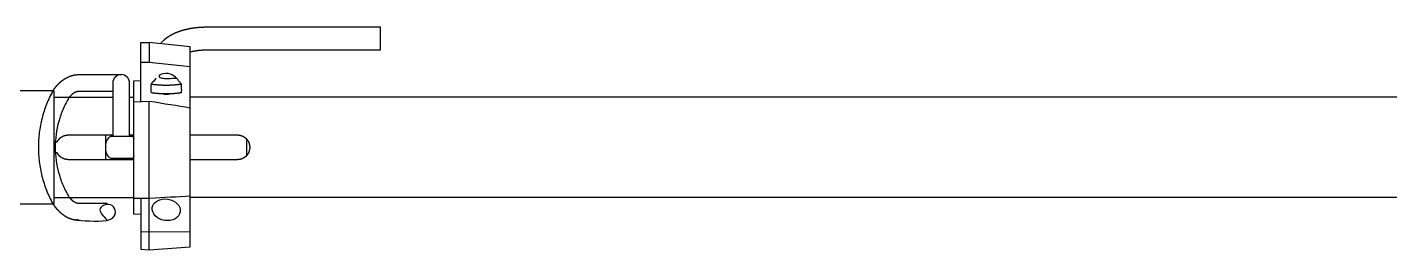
# Model space of a CAD drawing. Header units: millimetres. Extents: x 1924 to 471109, y -30014 to 109986.
# Drawn here: x 465719 to 466686, y 61835 to 61993 of the extents above; entities that cross this region are included whole.
import ezdxf

# ---------------------------------------------------------------- set-up
doc = ezdxf.new("R2010")
doc.units = ezdxf.units.MM
doc.header["$LTSCALE"] = 100
doc.linetypes.add('104', pattern=[4, 2, -2])
doc.layers.add('PERI_HIDDEN', color=30, linetype='104', plot=False)

msp = doc.modelspace()

# ---------------------------------------------------------------- linework, layer by layer
at = {"color": 0, "linetype": 'ByBlock'}
for p, q in [((465799.947, 61968.015), (465805.947, 61968.015)), ((465738.447, 61943.29), (465779.947, 61943.29)), ((465791.947, 61943.29), (465794.947, 61943.29)), ((465774.947, 61916.495), (465774.947, 61898.995)), ((465791.947, 61916.495), (465794.947, 61916.495)), ((465874.947, 61913.603), (465874.947, 61901.888)), ((465738.447, 61872.2), (465794.947, 61872.2))]:
    msp.add_line(p, q, dxfattribs=at)
for points in [[(465834.947, 61975.355), (465835.1, 61975.394), (465835.253, 61975.434), (465835.408, 61975.473), (465835.564, 61975.511), (465835.72, 61975.549), (465835.878, 61975.586), (465836.036, 61975.623), (465836.195, 61975.659), (465836.354, 61975.694), (465836.515, 61975.73), (465836.676, 61975.764), (465836.838, 61975.798), (465837.001, 61975.831), (465837.164, 61975.864), (465837.493, 61975.928), (465837.825, 61975.99), (465838.159, 61976.049), (465838.496, 61976.106), (465838.835, 61976.16), (465839.177, 61976.212), (465839.52, 61976.262), (465839.866, 61976.309), (465840.214, 61976.353), (465840.563, 61976.394), (465840.914, 61976.434), (465841.267, 61976.47), (465841.621, 61976.504), (465841.977, 61976.535), (465842.334, 61976.564), (465842.692, 61976.59), (465843.051, 61976.613), (465843.411, 61976.633), (465843.772, 61976.651), (465844.133, 61976.666), (465844.495, 61976.679), (465844.858, 61976.688), (465845.22, 61976.695), (465845.583, 61976.7), (465845.947, 61976.701), (465969.947, 61976.701), (465969.947, 61992.701), (465845.947, 61992.701), (465845.652, 61992.7), (465845.358, 61992.698), (465845.063, 61992.695), (465844.769, 61992.69), (465844.475, 61992.684), (465844.18, 61992.677), (465843.886, 61992.668), (465843.592, 61992.658), (465843.299, 61992.646), (465843.005, 61992.633), (465842.712, 61992.619), (465842.418, 61992.603), (465842.125, 61992.586), (465841.832, 61992.568), (465841.54, 61992.549), (465841.247, 61992.528), (465840.955, 61992.505), (465840.664, 61992.482), (465840.372, 61992.456), (465840.081, 61992.43), (465839.79, 61992.402), (465839.5, 61992.373), (465839.21, 61992.343), (465838.921, 61992.311), (465838.631, 61992.278), (465838.343, 61992.243), (465838.054, 61992.207), (465837.767, 61992.17), (465837.479, 61992.132), (465837.193, 61992.092), (465836.906, 61992.051), (465836.621, 61992.008), (465836.336, 61991.964), (465836.051, 61991.919), (465835.767, 61991.872), (465835.484, 61991.824), (465835.201, 61991.775), (465834.919, 61991.724), (465834.637, 61991.672), (465834.357, 61991.619), (465834.077, 61991.564), (465833.797, 61991.508), (465833.519, 61991.45), (465833.241, 61991.392), (465832.964, 61991.332), (465832.687, 61991.27), (465832.412, 61991.207), (465832.137, 61991.143), (465831.863, 61991.078), (465831.59, 61991.011), (465831.317, 61990.942), (465831.046, 61990.873), (465830.775, 61990.802), (465830.505, 61990.729), (465830.236, 61990.656), (465829.968, 61990.581), (465829.701, 61990.504), (465829.435, 61990.426), (465829.17, 61990.347), (465828.906, 61990.266), (465828.643, 61990.185), (465828.38, 61990.101), (465828.119, 61990.017), (465827.859, 61989.93), (465827.729, 61989.887), (465827.6, 61989.843), (465827.471, 61989.799), (465827.342, 61989.754), (465827.213, 61989.709), (465827.084, 61989.664), (465826.956, 61989.618), (465826.828, 61989.572), (465826.701, 61989.526), (465826.574, 61989.479), (465826.447, 61989.432), (465826.32, 61989.385), (465826.193, 61989.337), (465826.067, 61989.289), (465825.941, 61989.241), (465825.815, 61989.192), (465825.69, 61989.143), (465825.565, 61989.094), (465825.44, 61989.044), (465825.316, 61988.994), (465825.191, 61988.943), (465825.067, 61988.892), (465824.944, 61988.841), (465824.82, 61988.79), (465824.697, 61988.738), (465824.575, 61988.685), (465824.452, 61988.633), (465824.33, 61988.58), (465824.208, 61988.526), (465824.087, 61988.473), (465823.965, 61988.418), (465823.844, 61988.364), (465823.724, 61988.309), (465823.603, 61988.254), (465823.483, 61988.198), (465823.364, 61988.142), (465823.244, 61988.086), (465823.125, 61988.029), (465823.006, 61987.972), (465822.888, 61987.915), (465822.77, 61987.857), (465822.652, 61987.798), (465822.534, 61987.74), (465822.417, 61987.681), (465822.3, 61987.621), (465822.184, 61987.562), (465822.068, 61987.501), (465821.952, 61987.441), (465821.836, 61987.38), (465821.721, 61987.318), (465821.606, 61987.257), (465821.491, 61987.195), (465821.377, 61987.132), (465821.263, 61987.069), (465821.15, 61987.006), (465821.037, 61986.942), (465820.924, 61986.878), (465820.811, 61986.813), (465820.699, 61986.748), (465820.587, 61986.683), (465820.476, 61986.617), (465820.365, 61986.551), (465820.254, 61986.484), (465820.144, 61986.417), (465820.034, 61986.35), (465819.924, 61986.282), (465819.815, 61986.214), (465819.706, 61986.145), (465819.597, 61986.076), (465819.489, 61986.007), (465819.381, 61985.937), (465819.274, 61985.867), (465819.167, 61985.796), (465819.06, 61985.725), (465818.953, 61985.653), (465818.847, 61985.581), (465818.742, 61985.509), (465818.637, 61985.436), (465818.532, 61985.362), (465818.427, 61985.288), (465818.323, 61985.214), (465818.219, 61985.14), (465818.116, 61985.064), (465818.013, 61984.989), (465817.91, 61984.913), (465817.808, 61984.836), (465817.706, 61984.759), (465817.605, 61984.682), (465817.504, 61984.604), (465817.403, 61984.526), (465817.303, 61984.447), (465817.203, 61984.367), (465817.104, 61984.288), (465817.005, 61984.207), (465816.907, 61984.127), (465816.808, 61984.045), (465816.711, 61983.963), (465816.614, 61983.881), (465816.517, 61983.798), (465816.421, 61983.715), (465816.325, 61983.631), (465816.229, 61983.547), (465816.134, 61983.462), (465816.04, 61983.377), (465815.946, 61983.291), (465815.852, 61983.205), (465815.759, 61983.118), (465815.667, 61983.03), (465815.575, 61982.943), (465815.483, 61982.854), (465815.392, 61982.765), (465815.301, 61982.676), (465815.211, 61982.585), (465815.122, 61982.495), (465815.032, 61982.404), (465814.944, 61982.312), (465814.856, 61982.22), (465814.768, 61982.127), (465814.681, 61982.033), (465814.595, 61981.939), (465814.509, 61981.845), (465814.423, 61981.75), (465814.338, 61981.654), (465814.254, 61981.558), (465814.17, 61981.461), (465814.086, 61981.364), (465814.004, 61981.266), (465813.921, 61981.167)], [(465799.947, 61939.929), (465799.947, 61982.015), (465805.947, 61982.015)], [(465805.947, 61835.276), (465834.947, 61837.362), (465834.947, 61978.931), (465805.947, 61982.015), (465805.947, 61968.015), (465834.947, 61964.931)], [(465737.541, 61947.824), (465737.541, 61947.824), (465737.594, 61947.903), (465737.648, 61947.981), (465737.702, 61948.059), (465737.757, 61948.137), (465737.811, 61948.215), (465737.865, 61948.293), (465737.92, 61948.37), (465737.975, 61948.447), (465738.03, 61948.524), (465738.085, 61948.601), (465738.14, 61948.678), (465738.195, 61948.754), (465738.251, 61948.83), (465738.306, 61948.906), (465738.362, 61948.982), (465738.418, 61949.057), (465738.474, 61949.133), (465738.53, 61949.208), (465738.586, 61949.282), (465738.643, 61949.357), (465738.7, 61949.432), (465738.756, 61949.506), (465738.813, 61949.58), (465738.87, 61949.654), (465738.927, 61949.727), (465738.985, 61949.801), (465739.042, 61949.874), (465739.1, 61949.947), (465739.158, 61950.019), (465739.215, 61950.092), (465739.274, 61950.164), (465739.332, 61950.236), (465739.39, 61950.308), (465739.449, 61950.38), (465739.507, 61950.451), (465739.566, 61950.522), (465739.625, 61950.593), (465739.684, 61950.664), (465739.743, 61950.734), (465739.802, 61950.805), (465739.862, 61950.875), (465739.922, 61950.945), (465739.981, 61951.014), (465740.041, 61951.084), (465740.101, 61951.153), (465740.162, 61951.222), (465740.222, 61951.29), (465740.283, 61951.359), (465740.343, 61951.427), (465740.404, 61951.495), (465740.465, 61951.563), (465740.526, 61951.63), (465740.588, 61951.698), (465740.649, 61951.765), (465740.711, 61951.832), (465740.772, 61951.899), (465740.834, 61951.965), (465740.896, 61952.031), (465740.959, 61952.097), (465741.021, 61952.163), (465741.084, 61952.228), (465741.146, 61952.294), (465741.209, 61952.359), (465741.272, 61952.424), (465741.335, 61952.488), (465741.398, 61952.552), (465741.462, 61952.617), (465741.526, 61952.68), (465741.589, 61952.744), (465741.653, 61952.807), (465741.717, 61952.87), (465741.781, 61952.933), (465741.846, 61952.996), (465741.91, 61953.058), (465741.975, 61953.12), (465742.04, 61953.182), (465742.105, 61953.244), (465742.17, 61953.305), (465742.235, 61953.367), (465742.301, 61953.427), (465742.366, 61953.488), (465742.432, 61953.548), (465742.498, 61953.609), (465742.564, 61953.668), (465742.63, 61953.728), (465742.697, 61953.787), (465742.763, 61953.847), (465742.83, 61953.905), (465742.897, 61953.964), (465742.964, 61954.022), (465743.031, 61954.08), (465743.098, 61954.138), (465743.165, 61954.196), (465743.233, 61954.253), (465743.301, 61954.31), (465743.369, 61954.367), (465743.437, 61954.423), (465743.505, 61954.479), (465743.573, 61954.535), (465743.642, 61954.591), (465743.711, 61954.646), (465743.779, 61954.701), (465743.848, 61954.756), (465743.918, 61954.811), (465743.987, 61954.865), (465744.056, 61954.919), (465744.126, 61954.973), (465744.196, 61955.026), (465744.266, 61955.079), (465744.336, 61955.132), (465744.406, 61955.185), (465744.476, 61955.237), (465744.547, 61955.289), (465744.617, 61955.341), (465744.688, 61955.392), (465744.759, 61955.443), (465744.83, 61955.494), (465744.902, 61955.545), (465744.973, 61955.595), (465745.045, 61955.645), (465745.117, 61955.695), (465745.189, 61955.744), (465745.261, 61955.793), (465745.333, 61955.842), (465745.405, 61955.891), (465745.478, 61955.939), (465745.551, 61955.987), (465745.624, 61956.035), (465745.697, 61956.082), (465745.77, 61956.129), (465745.843, 61956.176), (465745.917, 61956.222), (465745.99, 61956.268), (465746.064, 61956.314), (465746.138, 61956.36), (465746.212, 61956.405), (465746.286, 61956.45), (465746.361, 61956.495), (465746.435, 61956.539), (465746.51, 61956.583), (465746.585, 61956.627), (465746.66, 61956.67), (465746.735, 61956.713), (465746.811, 61956.756), (465746.886, 61956.798), (465746.962, 61956.84), (465747.038, 61956.882), (465747.114, 61956.924), (465747.19, 61956.965), (465747.266, 61957.006), (465747.343, 61957.046), (465747.419, 61957.086), (465747.496, 61957.126), (465747.573, 61957.166), (465747.65, 61957.205), (465747.727, 61957.244), (465747.805, 61957.283), (465747.882, 61957.321), (465747.96, 61957.359), (465748.038, 61957.396), (465748.116, 61957.434), (465748.194, 61957.471), (465748.273, 61957.507), (465748.351, 61957.543), (465748.43, 61957.579), (465748.509, 61957.615), (465748.588, 61957.65), (465748.667, 61957.685), (465748.746, 61957.719), (465748.825, 61957.753), (465748.905, 61957.787), (465748.985, 61957.82), (465749.064, 61957.853), (465749.144, 61957.886), (465749.225, 61957.918), (465749.305, 61957.95), (465749.385, 61957.982), (465749.466, 61958.013), (465749.546, 61958.044), (465749.627, 61958.074), (465749.708, 61958.104), (465749.789, 61958.134), (465749.87, 61958.163), (465749.952, 61958.192), (465750.033, 61958.221), (465750.115, 61958.249), (465750.196, 61958.277), (465750.278, 61958.305), (465750.36, 61958.332), (465750.442, 61958.358), (465750.524, 61958.385), (465750.606, 61958.411), (465750.689, 61958.436), (465750.771, 61958.462), (465750.854, 61958.487), (465750.937, 61958.511), (465751.019, 61958.535), (465751.102, 61958.559), (465751.185, 61958.582), (465751.268, 61958.605), (465751.352, 61958.628), (465751.435, 61958.65), (465751.518, 61958.672), (465751.602, 61958.693), (465751.685, 61958.714), (465751.769, 61958.735), (465751.853, 61958.755), (465751.936, 61958.775), (465752.02, 61958.794), (465752.104, 61958.813), (465752.188, 61958.832), (465752.273, 61958.85), (465752.357, 61958.868), (465752.441, 61958.886), (465752.526, 61958.903), (465752.61, 61958.919), (465752.695, 61958.936), (465752.779, 61958.951), (465752.864, 61958.967), (465752.949, 61958.982), (465753.034, 61958.997), (465753.118, 61959.011), (465753.203, 61959.025), (465753.288, 61959.038), (465753.373, 61959.051), (465753.459, 61959.064), (465753.544, 61959.076), (465753.629, 61959.088), (465753.714, 61959.099), (465753.8, 61959.11), (465753.885, 61959.12), (465753.971, 61959.13), (465754.056, 61959.14), (465754.142, 61959.149), (465754.227, 61959.158), (465754.313, 61959.167), (465754.399, 61959.175), (465754.484, 61959.182), (465754.57, 61959.189), (465754.656, 61959.196), (465754.742, 61959.202), (465754.828, 61959.208), (465754.914, 61959.214), (465755, 61959.219), (465755.086, 61959.223), (465755.172, 61959.227), (465755.258, 61959.231), (465755.344, 61959.234), (465755.43, 61959.237), (465755.516, 61959.24), (465755.602, 61959.242), (465755.688, 61959.243), (465755.774, 61959.244), (465755.86, 61959.245), (465755.947, 61959.245), (465785.947, 61959.245)], [(465799.947, 61860.233), (465794.947, 61860.495), (465794.947, 61954.845), (465799.947, 61955.107)], [(465779.947, 61947.245), (465755.947, 61947.245), (465755.859, 61947.245), (465755.771, 61947.243), (465755.684, 61947.239), (465755.595, 61947.235), (465755.507, 61947.229), (465755.418, 61947.221), (465755.329, 61947.212), (465755.284, 61947.207), (465755.239, 61947.202), (465755.194, 61947.196), (465755.149, 61947.19), (465755.104, 61947.183), (465755.058, 61947.176), (465755.013, 61947.169), (465754.967, 61947.161), (465754.922, 61947.153), (465754.876, 61947.144), (465754.83, 61947.135), (465754.784, 61947.126), (465754.738, 61947.116), (465754.692, 61947.106), (465754.645, 61947.095), (465754.599, 61947.084), (465754.552, 61947.073), (465754.505, 61947.061), (465754.458, 61947.048), (465754.411, 61947.035), (465754.364, 61947.022), (465754.317, 61947.008), (465754.269, 61946.994), (465754.221, 61946.979), (465754.173, 61946.964), (465754.125, 61946.948), (465754.077, 61946.932), (465754.029, 61946.916), (465753.98, 61946.898), (465753.931, 61946.881), (465753.882, 61946.863), (465753.833, 61946.844), (465753.784, 61946.825), (465753.735, 61946.806), (465753.685, 61946.785), (465753.635, 61946.765), (465753.585, 61946.744), (465753.535, 61946.722), (465753.484, 61946.7), (465753.434, 61946.677), (465753.383, 61946.654), (465753.332, 61946.63), (465753.281, 61946.606), (465753.229, 61946.581), (465753.177, 61946.556), (465753.125, 61946.53), (465753.073, 61946.503), (465753.021, 61946.476), (465752.968, 61946.449), (465752.916, 61946.421), (465752.863, 61946.392), (465752.809, 61946.363), (465752.756, 61946.333), (465752.702, 61946.302), (465752.648, 61946.271), (465752.594, 61946.24), (465752.539, 61946.207), (465752.485, 61946.174), (465752.43, 61946.141), (465752.374, 61946.107), (465752.319, 61946.072), (465752.263, 61946.037), (465752.207, 61946.001), (465752.151, 61945.965), (465752.095, 61945.927), (465752.038, 61945.889), (465751.981, 61945.851), (465751.925, 61945.812), (465751.868, 61945.772), (465751.81, 61945.732), (465751.753, 61945.691), (465751.695, 61945.649), (465751.638, 61945.606), (465751.58, 61945.563), (465751.522, 61945.52), (465751.463, 61945.475), (465751.405, 61945.43), (465751.346, 61945.385), (465751.288, 61945.338), (465751.229, 61945.291), (465751.17, 61945.244), (465751.111, 61945.195), (465751.052, 61945.146), (465750.992, 61945.097), (465750.933, 61945.046), (465750.873, 61944.995), (465750.813, 61944.944), (465750.753, 61944.891), (465750.693, 61944.838), (465750.633, 61944.785), (465750.573, 61944.73), (465750.513, 61944.675), (465750.453, 61944.62), (465750.392, 61944.563), (465750.331, 61944.506), (465750.271, 61944.448), (465750.21, 61944.39), (465750.149, 61944.331), (465750.088, 61944.271), (465750.027, 61944.21), (465749.966, 61944.149), (465749.905, 61944.087), (465749.844, 61944.025), (465749.782, 61943.961), (465749.721, 61943.898), (465749.66, 61943.833), (465749.598, 61943.767), (465749.537, 61943.701), (465749.475, 61943.635), (465749.414, 61943.567), (465749.352, 61943.499), (465749.29, 61943.43), (465749.229, 61943.361), (465749.167, 61943.29)], [(465834.947, 61935.555), (465831.517, 61936.109), (465828.033, 61936.671), (465824.495, 61937.241), (465820.902, 61937.818), (465817.251, 61938.404), (465813.543, 61938.999), (465809.775, 61939.602), (465805.947, 61940.214), (465794.947, 61939.691)], [(465794.947, 61871.71), (465795.944, 61871.704), (465796.943, 61871.698), (465797.943, 61871.693), (465798.944, 61871.687), (465799.947, 61871.682), (465799.947, 61835.692), (465805.947, 61835.276), (465805.947, 61940.214)], [(467652.947, 61943.245), (465958.697, 61943.245), (465943.697, 61943.29), (465834.947, 61943.29)], [(465738.447, 61911.745), (465740.664, 61911.745), (465740.735, 61911.88), (465740.808, 61912.014), (465740.884, 61912.146), (465740.961, 61912.276), (465741.041, 61912.405), (465741.123, 61912.532), (465741.206, 61912.657), (465741.292, 61912.781), (465741.379, 61912.903), (465741.469, 61913.023), (465741.559, 61913.141), (465741.652, 61913.257), (465741.746, 61913.371), (465741.841, 61913.483), (465741.938, 61913.593), (465742.036, 61913.701), (465742.136, 61913.806), (465742.236, 61913.909), (465742.339, 61914.011), (465742.443, 61914.111), (465742.55, 61914.209), (465742.659, 61914.307), (465742.77, 61914.403), (465742.883, 61914.497), (465742.998, 61914.59), (465743.116, 61914.681), (465743.235, 61914.771), (465743.356, 61914.859), (465743.479, 61914.945), (465743.603, 61915.03), (465743.73, 61915.112), (465743.858, 61915.193), (465743.987, 61915.272), (465744.119, 61915.348), (465744.251, 61915.422), (465744.385, 61915.494), (465744.521, 61915.564), (465744.658, 61915.632), (465744.796, 61915.697), (465744.935, 61915.76), (465745.076, 61915.82), (465745.217, 61915.878), (465745.36, 61915.933), (465745.504, 61915.985), (465745.648, 61916.035), (465745.793, 61916.082), (465745.939, 61916.127), (465746.086, 61916.169), (465746.233, 61916.209), (465746.381, 61916.246), (465746.528, 61916.28), (465746.677, 61916.312), (465746.825, 61916.341), (465746.974, 61916.368), (465747.122, 61916.392), (465747.271, 61916.414), (465747.419, 61916.433), (465747.567, 61916.449), (465747.715, 61916.463), (465747.862, 61916.475), (465748.009, 61916.484), (465748.156, 61916.49), (465748.302, 61916.494), (465748.447, 61916.495), (465779.947, 61916.495)], [(465834.947, 61916.495), (465868.447, 61916.495), (465868.55, 61916.495), (465868.654, 61916.493), (465868.759, 61916.489), (465868.863, 61916.485), (465868.968, 61916.479), (465869.074, 61916.472), (465869.179, 61916.463), (465869.285, 61916.454), (465869.391, 61916.443), (465869.497, 61916.43), (465869.603, 61916.417), (465869.709, 61916.402), (465869.815, 61916.385), (465869.921, 61916.368), (465870.028, 61916.349), (465870.134, 61916.329), (465870.24, 61916.307), (465870.346, 61916.284), (465870.452, 61916.26), (465870.557, 61916.235), (465870.663, 61916.208), (465870.768, 61916.18), (465870.873, 61916.15), (465870.978, 61916.12), (465871.082, 61916.088), (465871.186, 61916.054), (465871.29, 61916.02), (465871.393, 61915.984), (465871.496, 61915.946), (465871.598, 61915.908), (465871.7, 61915.868), (465871.801, 61915.827), (465871.902, 61915.784), (465872.002, 61915.74), (465872.101, 61915.695), (465872.2, 61915.649), (465872.299, 61915.601), (465872.396, 61915.552), (465872.493, 61915.502), (465872.589, 61915.451), (465872.685, 61915.399), (465872.779, 61915.345), (465872.873, 61915.291), (465872.966, 61915.235), (465873.059, 61915.178), (465873.15, 61915.121), (465873.241, 61915.062), (465873.331, 61915.002), (465873.42, 61914.942), (465873.508, 61914.88), (465873.595, 61914.818), (465873.681, 61914.754), (465873.766, 61914.69), (465873.85, 61914.625), (465873.934, 61914.559), (465874.016, 61914.492), (465874.097, 61914.425), (465874.177, 61914.357), (465874.256, 61914.288), (465874.334, 61914.218), (465874.41, 61914.148), (465874.486, 61914.077), (465874.56, 61914.005), (465874.633, 61913.933), (465874.706, 61913.86), (465874.777, 61913.785), (465874.848, 61913.71), (465874.919, 61913.633), (465874.988, 61913.555), (465875.057, 61913.476), (465875.126, 61913.396), (465875.193, 61913.315), (465875.26, 61913.233), (465875.326, 61913.15), (465875.391, 61913.065), (465875.455, 61912.98), (465875.519, 61912.894), (465875.581, 61912.807), (465875.643, 61912.719), (465875.703, 61912.63), (465875.763, 61912.54), (465875.822, 61912.45), (465875.879, 61912.358), (465875.936, 61912.266), (465875.992, 61912.173), (465876.046, 61912.079), (465876.1, 61911.984), (465876.152, 61911.888), (465876.203, 61911.792), (465876.253, 61911.695), (465876.302, 61911.598), (465876.35, 61911.499), (465876.396, 61911.401), (465876.441, 61911.301), (465876.485, 61911.201), (465876.528, 61911.1), (465876.569, 61910.999), (465876.609, 61910.897), (465876.648, 61910.795), (465876.685, 61910.692), (465876.721, 61910.589), (465876.756, 61910.485), (465876.789, 61910.381), (465876.821, 61910.277), (465876.852, 61910.172), (465876.881, 61910.067), (465876.909, 61909.962), (465876.936, 61909.856), (465876.961, 61909.751), (465876.986, 61909.645), (465877.008, 61909.539), (465877.03, 61909.433), (465877.05, 61909.326), (465877.069, 61909.22), (465877.087, 61909.114), (465877.103, 61909.008), (465877.118, 61908.901), (465877.132, 61908.795), (465877.144, 61908.689), (465877.155, 61908.584), (465877.165, 61908.478), (465877.173, 61908.372), (465877.18, 61908.267), (465877.186, 61908.162), (465877.191, 61908.057), (465877.194, 61907.953), (465877.196, 61907.849), (465877.197, 61907.745), (465877.196, 61907.642), (465877.194, 61907.538), (465877.191, 61907.433), (465877.186, 61907.328), (465877.18, 61907.223), (465877.173, 61907.118), (465877.165, 61907.013), (465877.155, 61906.907), (465877.144, 61906.801), (465877.132, 61906.695), (465877.118, 61906.589), (465877.103, 61906.483), (465877.087, 61906.377), (465877.069, 61906.27), (465877.05, 61906.164), (465877.03, 61906.058), (465877.008, 61905.952), (465876.986, 61905.846), (465876.961, 61905.74), (465876.936, 61905.634), (465876.909, 61905.529), (465876.881, 61905.423), (465876.852, 61905.318), (465876.821, 61905.214), (465876.789, 61905.109), (465876.756, 61905.005), (465876.721, 61904.902), (465876.685, 61904.798), (465876.648, 61904.696), (465876.609, 61904.593), (465876.569, 61904.492), (465876.528, 61904.39), (465876.485, 61904.29), (465876.441, 61904.189), (465876.396, 61904.09), (465876.35, 61903.991), (465876.302, 61903.893), (465876.253, 61903.795), (465876.203, 61903.698), (465876.152, 61903.602), (465876.1, 61903.507), (465876.046, 61903.412), (465875.992, 61903.318), (465875.936, 61903.225), (465875.879, 61903.132), (465875.822, 61903.041), (465875.763, 61902.95), (465875.703, 61902.86), (465875.643, 61902.771), (465875.581, 61902.683), (465875.519, 61902.596), (465875.455, 61902.51), (465875.391, 61902.425), (465875.326, 61902.341), (465875.26, 61902.258), (465875.193, 61902.175), (465875.126, 61902.094), (465875.057, 61902.014), (465874.988, 61901.935), (465874.919, 61901.858), (465874.848, 61901.781), (465874.777, 61901.705), (465874.706, 61901.631), (465874.633, 61901.558), (465874.56, 61901.485), (465874.486, 61901.414), (465874.41, 61901.343), (465874.334, 61901.272), (465874.256, 61901.203), (465874.177, 61901.134), (465874.097, 61901.066), (465874.016, 61900.998), (465873.934, 61900.931), (465873.85, 61900.865), (465873.766, 61900.8), (465873.681, 61900.736), (465873.595, 61900.673), (465873.508, 61900.61), (465873.42, 61900.549), (465873.331, 61900.488), (465873.241, 61900.428), (465873.15, 61900.37), (465873.059, 61900.312), (465872.966, 61900.255), (465872.873, 61900.2), (465872.779, 61900.145), (465872.685, 61900.092), (465872.589, 61900.039), (465872.493, 61899.988), (465872.396, 61899.938), (465872.299, 61899.889), (465872.2, 61899.842), (465872.101, 61899.795), (465872.002, 61899.75), (465871.902, 61899.706), (465871.801, 61899.664), (465871.7, 61899.623), (465871.598, 61899.583), (465871.496, 61899.544), (465871.393, 61899.507), (465871.29, 61899.471), (465871.186, 61899.436), (465871.082, 61899.403), (465870.978, 61899.371), (465870.873, 61899.34), (465870.768, 61899.311), (465870.663, 61899.283), (465870.557, 61899.256), (465870.452, 61899.23), (465870.346, 61899.206), (465870.24, 61899.183), (465870.134, 61899.162), (465870.028, 61899.142), (465869.921, 61899.123), (465869.815, 61899.105), (465869.709, 61899.089), (465869.603, 61899.074), (465869.497, 61899.06), (465869.391, 61899.048), (465869.285, 61899.037), (465869.179, 61899.027), (465869.074, 61899.019), (465868.968, 61899.011), (465868.863, 61899.006), (465868.759, 61899.001), (465868.654, 61898.998), (465868.55, 61898.996), (465868.447, 61898.995), (465834.947, 61898.995)], [(465794.947, 61898.995), (465748.447, 61898.995), (465748.302, 61898.996), (465748.156, 61899), (465748.009, 61899.007), (465747.862, 61899.016), (465747.715, 61899.027), (465747.567, 61899.041), (465747.419, 61899.057), (465747.271, 61899.077), (465747.122, 61899.098), (465746.974, 61899.122), (465746.825, 61899.149), (465746.677, 61899.178), (465746.528, 61899.21), (465746.381, 61899.245), (465746.233, 61899.282), (465746.086, 61899.321), (465745.939, 61899.364), (465745.793, 61899.408), (465745.648, 61899.456), (465745.504, 61899.505), (465745.36, 61899.558), (465745.217, 61899.613), (465745.076, 61899.671), (465744.935, 61899.731), (465744.796, 61899.793), (465744.658, 61899.859), (465744.521, 61899.926), (465744.385, 61899.996), (465744.251, 61900.068), (465744.119, 61900.142), (465743.987, 61900.219), (465743.858, 61900.297), (465743.73, 61900.378), (465743.603, 61900.461), (465743.479, 61900.545), (465743.356, 61900.631), (465743.235, 61900.719), (465743.116, 61900.809), (465742.998, 61900.9), (465742.883, 61900.993), (465742.77, 61901.088), (465742.659, 61901.184), (465742.55, 61901.281), (465742.443, 61901.38), (465742.339, 61901.48), (465742.236, 61901.581), (465742.136, 61901.684), (465742.036, 61901.79), (465741.938, 61901.897), (465741.841, 61902.007), (465741.746, 61902.119), (465741.652, 61902.233), (465741.559, 61902.35), (465741.469, 61902.468), (465741.379, 61902.588), (465741.292, 61902.709), (465741.206, 61902.833), (465741.123, 61902.959), (465741.041, 61903.086), (465740.961, 61903.214), (465740.884, 61903.345), (465740.808, 61903.477), (465740.735, 61903.61), (465740.664, 61903.745), (465738.447, 61903.745)], [(465749.167, 61872.2), (465749.229, 61872.13), (465749.29, 61872.06), (465749.352, 61871.991), (465749.414, 61871.923), (465749.475, 61871.856), (465749.537, 61871.789), (465749.598, 61871.723), (465749.66, 61871.657), (465749.721, 61871.592), (465749.783, 61871.528), (465749.844, 61871.465), (465749.905, 61871.402), (465749.966, 61871.34), (465750.027, 61871.279), (465750.088, 61871.219), (465750.149, 61871.159), (465750.21, 61871.099), (465750.271, 61871.041), (465750.332, 61870.983), (465750.392, 61870.926), (465750.453, 61870.87), (465750.513, 61870.814), (465750.573, 61870.759), (465750.633, 61870.705), (465750.693, 61870.651), (465750.753, 61870.598), (465750.813, 61870.546), (465750.872, 61870.495), (465750.932, 61870.444), (465750.991, 61870.394), (465751.05, 61870.345), (465751.109, 61870.296), (465751.168, 61870.248), (465751.227, 61870.2), (465751.285, 61870.154), (465751.344, 61870.108), (465751.402, 61870.062), (465751.46, 61870.017), (465751.518, 61869.973), (465751.576, 61869.93), (465751.634, 61869.887), (465751.691, 61869.845), (465751.749, 61869.803), (465751.806, 61869.762), (465751.863, 61869.722), (465751.92, 61869.683), (465751.976, 61869.644), (465752.033, 61869.605), (465752.089, 61869.568), (465752.146, 61869.53), (465752.202, 61869.494), (465752.257, 61869.458), (465752.313, 61869.423), (465752.369, 61869.388), (465752.424, 61869.354), (465752.479, 61869.321), (465752.534, 61869.288), (465752.589, 61869.255), (465752.643, 61869.224), (465752.698, 61869.193), (465752.752, 61869.162), (465752.806, 61869.132), (465752.86, 61869.103), (465752.913, 61869.074), (465752.967, 61869.046), (465753.02, 61869.018), (465753.073, 61868.991), (465753.126, 61868.964), (465753.179, 61868.938), (465753.231, 61868.913), (465753.283, 61868.888), (465753.335, 61868.864), (465753.387, 61868.84), (465753.438, 61868.816), (465753.49, 61868.794), (465753.541, 61868.772), (465753.592, 61868.75), (465753.642, 61868.729), (465753.693, 61868.708), (465753.743, 61868.688), (465753.793, 61868.668), (465753.843, 61868.649), (465753.892, 61868.631), (465753.942, 61868.613), (465753.991, 61868.595), (465754.04, 61868.578), (465754.088, 61868.562), (465754.137, 61868.546), (465754.185, 61868.53), (465754.233, 61868.515), (465754.28, 61868.5), (465754.328, 61868.486), (465754.375, 61868.472), (465754.422, 61868.459), (465754.469, 61868.446), (465754.516, 61868.433), (465754.562, 61868.421), (465754.609, 61868.41), (465754.655, 61868.399), (465754.701, 61868.388), (465754.747, 61868.377), (465754.793, 61868.368), (465754.838, 61868.358), (465754.884, 61868.349), (465754.929, 61868.34), (465754.974, 61868.332), (465755.02, 61868.324), (465755.064, 61868.316), (465755.109, 61868.309), (465755.154, 61868.303), (465755.199, 61868.296), (465755.243, 61868.29), (465755.288, 61868.285), (465755.332, 61868.28), (465755.376, 61868.275), (465755.42, 61868.27), (465755.465, 61868.266), (465755.509, 61868.263), (465755.597, 61868.256), (465755.684, 61868.251), (465755.772, 61868.248), (465755.859, 61868.246), (465755.947, 61868.245), (465775.947, 61868.245)], [(465794.947, 61871.823), (465797.136, 61871.811), (465799.33, 61871.798), (465801.53, 61871.787), (465803.736, 61871.775), (465805.947, 61871.763), (465809.759, 61871.965), (465813.517, 61872.168), (465817.22, 61872.371), (465820.87, 61872.575), (465824.467, 61872.78), (465828.012, 61872.986), (465831.505, 61873.192), (465834.947, 61873.399)], [(467652.947, 61872.245), (465958.697, 61872.245), (465943.697, 61872.2), (465834.947, 61872.2)], [(465834.947, 61847.913), (465805.947, 61847.776), (465799.947, 61847.858)]]:
    msp.add_lwpolyline(points, dxfattribs=at)
for points in [[(465791.947, 61915.745), (465791.947, 61953.245, 1), (465779.947, 61953.245), (465779.947, 61915.745)], [(465778.947, 61915.745), (465792.947, 61915.745, -0.4142136), (465794.947, 61913.745)], [(465794.947, 61901.745, -0.4142136), (465792.947, 61899.745), (465778.947, 61899.745)]]:
    msp.add_lwpolyline(points, format="xyb", dxfattribs=at)
msp.add_lwpolyline([(465738.447, 61947.745), (465711.447, 61947.745), (465711.447, 61867.745), (465738.447, 61867.745)], close=True, dxfattribs=at)
for centre, start, end in [((465781.447, 61909.745), 112.619865, 180), ((465781.447, 61905.745), 180, 247.380135)]:
    msp.add_arc(centre, 6.5, start, end, dxfattribs=at)
for centre, major_axis, ratio, start_param, end_param in [((465817.947, 61952.707), (-8.5, 0), 0.8660254, 1.2134435, 1.9281492), ((465817.947, 61850.731), (9.972, 1.456), 0.5097485, 1.2115988, 1.5187321)]:
    msp.add_ellipse(centre, major_axis=major_axis, ratio=ratio, start_param=start_param, end_param=end_param, dxfattribs=at)
msp.add_ellipse((465817.947, 61863.556), major_axis=(9.935, -1.499), ratio=0.7616466, dxfattribs=at)
for points, weights, knots in [([(465810.83, 61956.732), (465809.018, 61954.672), (465807.207, 61952.612), (465807.433, 61952.579), (465807.659, 61952.545), (465807.886, 61952.513), (465808.113, 61952.481), (465808.342, 61952.451), (465808.57, 61952.42), (465808.8, 61952.391), (465809.029, 61952.361), (465809.259, 61952.333), (465809.489, 61952.306), (465809.72, 61952.279), (465809.951, 61952.253), (465810.183, 61952.228), (465810.414, 61952.203), (465810.646, 61952.18), (465810.878, 61952.157), (465811.11, 61952.135), (465811.342, 61952.113), (465811.574, 61952.093), (465811.807, 61952.073), (465812.039, 61952.054), (465812.271, 61952.035), (465812.503, 61952.018), (465812.735, 61952), (465812.967, 61951.984), (465813.199, 61951.969), (465813.43, 61951.954), (465813.661, 61951.94), (465813.892, 61951.927), (465814.122, 61951.914), (465814.352, 61951.903), (465814.582, 61951.891), (465814.811, 61951.881), (465815.039, 61951.871), (465815.267, 61951.863), (465815.495, 61951.854), (465815.721, 61951.847), (465815.948, 61951.84), (465816.173, 61951.834), (465816.398, 61951.829), (465816.621, 61951.825), (465816.845, 61951.82), (465817.067, 61951.818), (465817.288, 61951.815), (465817.508, 61951.813), (465817.728, 61951.812), (465817.947, 61951.812), (465818.165, 61951.812), (465818.385, 61951.813), (465818.605, 61951.815), (465818.826, 61951.818), (465819.048, 61951.82), (465819.272, 61951.825), (465819.495, 61951.829), (465819.72, 61951.834), (465819.945, 61951.84), (465820.172, 61951.847), (465820.398, 61951.854), (465820.626, 61951.863), (465820.854, 61951.871), (465821.082, 61951.881), (465821.311, 61951.891), (465821.541, 61951.903), (465821.771, 61951.914), (465822.001, 61951.927), (465822.232, 61951.94), (465822.463, 61951.954), (465822.694, 61951.969), (465822.926, 61951.984), (465823.158, 61952), (465823.39, 61952.018), (465823.622, 61952.035), (465823.854, 61952.054), (465824.086, 61952.073), (465824.319, 61952.093), (465824.551, 61952.113), (465824.783, 61952.135), (465825.015, 61952.157), (465825.247, 61952.18), (465825.479, 61952.203), (465825.711, 61952.228), (465825.942, 61952.253), (465826.173, 61952.279), (465826.404, 61952.306), (465826.634, 61952.333), (465826.864, 61952.361), (465827.094, 61952.391), (465827.323, 61952.42), (465827.551, 61952.451), (465827.78, 61952.481), (465828.007, 61952.513), (465828.234, 61952.545), (465828.46, 61952.579), (465828.686, 61952.612), (465826.875, 61954.672), (465825.063, 61956.732), (465822.547, 61960.068), (465817.947, 61960.068), (465813.346, 61960.068), (465810.83, 61956.732), (465817.947, 61956.732), (465825.063, 61956.732)], [1, 1, 1, 1, 1, 1, 1, 1, 1, 1, 1, 1, 1, 1, 1, 1, 1, 1, 1, 1, 1, 1, 1, 1, 1, 1, 1, 1, 1, 1, 1, 1, 1, 1, 1, 1, 1, 1, 1, 1, 1, 1, 1, 1, 1, 1, 1, 1, 1, 1, 1, 1, 1, 1, 1, 1, 1, 1, 1, 1, 1, 1, 1, 1, 1, 1, 1, 1, 1, 1, 1, 1, 1, 1, 1, 1, 1, 1, 1, 1, 1, 1, 1, 1, 1, 1, 1, 1, 1, 1, 1, 1, 1, 1, 1, 1, 1, 1, 1, 0.87943909683, 1, 0.87943909683, 1, 1, 1], [0, 0, 0, 1, 1, 2, 2, 3, 3, 4, 4, 5, 5, 6, 6, 7, 7, 8, 8, 9, 9, 10, 10, 11, 11, 12, 12, 13, 13, 14, 14, 15, 15, 16, 16, 17, 17, 18, 18, 19, 19, 20, 20, 21, 21, 22, 22, 23, 23, 24, 24, 25, 25, 26, 26, 27, 27, 28, 28, 29, 29, 30, 30, 31, 31, 32, 32, 33, 33, 34, 34, 35, 35, 36, 36, 37, 37, 38, 38, 39, 39, 40, 40, 41, 41, 42, 42, 43, 43, 44, 44, 45, 45, 46, 46, 47, 47, 48, 48, 49, 49, 49.9922275, 49.9922275, 50.984455, 50.984455, 51.984455, 51.984455, 51.984455]), ([(465807.207, 61952.612), (465806.066, 61949.581), (465807.207, 61946.55), (465807.433, 61946.517), (465807.659, 61946.483), (465807.886, 61946.451), (465808.113, 61946.419), (465808.342, 61946.388), (465808.57, 61946.358), (465808.8, 61946.328), (465809.029, 61946.299), (465809.259, 61946.271), (465809.489, 61946.243), (465809.72, 61946.217), (465809.951, 61946.191), (465810.183, 61946.166), (465810.414, 61946.141), (465810.646, 61946.118), (465810.878, 61946.095), (465811.11, 61946.073), (465811.342, 61946.051), (465811.574, 61946.031), (465811.807, 61946.01), (465812.039, 61945.992), (465812.271, 61945.973), (465812.503, 61945.955), (465812.735, 61945.938), (465812.967, 61945.922), (465813.199, 61945.906), (465813.43, 61945.892), (465813.661, 61945.878), (465813.892, 61945.865), (465814.122, 61945.852), (465814.352, 61945.841), (465814.582, 61945.829), (465814.811, 61945.819), (465815.039, 61945.809), (465815.267, 61945.801), (465815.495, 61945.792), (465815.721, 61945.785), (465815.948, 61945.778), (465816.173, 61945.772), (465816.398, 61945.767), (465816.621, 61945.762), (465816.845, 61945.758), (465817.067, 61945.755), (465817.288, 61945.753), (465817.508, 61945.751), (465817.728, 61945.75), (465817.947, 61945.75), (465818.165, 61945.75), (465818.385, 61945.751), (465818.605, 61945.753), (465818.826, 61945.755), (465819.048, 61945.758), (465819.272, 61945.762), (465819.495, 61945.767), (465819.72, 61945.772), (465819.945, 61945.778), (465820.172, 61945.785), (465820.398, 61945.792), (465820.626, 61945.801), (465820.854, 61945.809), (465821.082, 61945.819), (465821.311, 61945.829), (465821.541, 61945.841), (465821.771, 61945.852), (465822.001, 61945.865), (465822.232, 61945.878), (465822.463, 61945.892), (465822.694, 61945.906), (465822.926, 61945.922), (465823.158, 61945.938), (465823.39, 61945.955), (465823.622, 61945.973), (465823.854, 61945.992), (465824.086, 61946.01), (465824.319, 61946.031), (465824.551, 61946.051), (465824.783, 61946.073), (465825.015, 61946.095), (465825.247, 61946.118), (465825.479, 61946.141), (465825.711, 61946.166), (465825.942, 61946.191), (465826.173, 61946.217), (465826.404, 61946.243), (465826.634, 61946.271), (465826.864, 61946.299), (465827.094, 61946.328), (465827.323, 61946.358), (465827.551, 61946.388), (465827.78, 61946.419), (465828.007, 61946.451), (465828.234, 61946.483), (465828.46, 61946.517), (465828.686, 61946.55), (465829.827, 61949.581), (465828.686, 61952.612)], [1, 0.950785715177, 1, 1, 1, 1, 1, 1, 1, 1, 1, 1, 1, 1, 1, 1, 1, 1, 1, 1, 1, 1, 1, 1, 1, 1, 1, 1, 1, 1, 1, 1, 1, 1, 1, 1, 1, 1, 1, 1, 1, 1, 1, 1, 1, 1, 1, 1, 1, 1, 1, 1, 1, 1, 1, 1, 1, 1, 1, 1, 1, 1, 1, 1, 1, 1, 1, 1, 1, 1, 1, 1, 1, 1, 1, 1, 1, 1, 1, 1, 1, 1, 1, 1, 1, 1, 1, 1, 1, 1, 1, 1, 1, 1, 1, 1, 1, 0.950785715177, 1], [0, 0, 0, 0.6300688, 0.6300688, 1.6300688, 1.6300688, 2.6300688, 2.6300688, 3.6300688, 3.6300688, 4.6300688, 4.6300688, 5.6300688, 5.6300688, 6.6300688, 6.6300688, 7.6300688, 7.6300688, 8.6300688, 8.6300688, 9.6300688, 9.6300688, 10.6300688, 10.6300688, 11.6300688, 11.6300688, 12.6300688, 12.6300688, 13.6300688, 13.6300688, 14.6300688, 14.6300688, 15.6300688, 15.6300688, 16.6300688, 16.6300688, 17.6300688, 17.6300688, 18.6300688, 18.6300688, 19.6300688, 19.6300688, 20.6300688, 20.6300688, 21.6300688, 21.6300688, 22.6300688, 22.6300688, 23.6300688, 23.6300688, 24.6300688, 24.6300688, 25.6300688, 25.6300688, 26.6300688, 26.6300688, 27.6300688, 27.6300688, 28.6300688, 28.6300688, 29.6300688, 29.6300688, 30.6300688, 30.6300688, 31.6300688, 31.6300688, 32.6300688, 32.6300688, 33.6300688, 33.6300688, 34.6300688, 34.6300688, 35.6300688, 35.6300688, 36.6300688, 36.6300688, 37.6300688, 37.6300688, 38.6300688, 38.6300688, 39.6300688, 39.6300688, 40.6300688, 40.6300688, 41.6300688, 41.6300688, 42.6300688, 42.6300688, 43.6300688, 43.6300688, 44.6300688, 44.6300688, 45.6300688, 45.6300688, 46.6300688, 46.6300688, 47.6300688, 47.6300688, 48.2601377, 48.2601377, 48.2601377]), ([(465737.5, 61867.745), (465737.52, 61867.706), (465737.541, 61867.666), (465737.568, 61867.627), (465737.594, 61867.588), (465737.621, 61867.549), (465737.648, 61867.509), (465737.675, 61867.47), (465737.702, 61867.431), (465737.73, 61867.392), (465737.757, 61867.353), (465737.784, 61867.314), (465737.811, 61867.275), (465737.838, 61867.237), (465737.865, 61867.198), (465737.893, 61867.159), (465737.92, 61867.12), (465737.947, 61867.082), (465737.975, 61867.043), (465738.002, 61867.005), (465738.03, 61866.966), (465738.057, 61866.928), (465738.085, 61866.889), (465738.112, 61866.851), (465738.14, 61866.813), (465738.168, 61866.775), (465738.195, 61866.737), (465738.223, 61866.698), (465738.251, 61866.66), (465738.279, 61866.622), (465738.306, 61866.584), (465738.334, 61866.547), (465738.362, 61866.509), (465738.39, 61866.471), (465738.418, 61866.433), (465738.446, 61866.396), (465738.474, 61866.358), (465738.502, 61866.32), (465738.53, 61866.283), (465738.558, 61866.245), (465738.586, 61866.208), (465738.615, 61866.171), (465738.643, 61866.133), (465738.671, 61866.096), (465738.7, 61866.059), (465738.728, 61866.022), (465738.756, 61865.985), (465738.785, 61865.948), (465738.813, 61865.911), (465738.842, 61865.874), (465738.87, 61865.837), (465738.899, 61865.8), (465738.928, 61865.763), (465738.956, 61865.726), (465738.985, 61865.69), (465739.014, 61865.653), (465739.042, 61865.616), (465739.071, 61865.58), (465739.1, 61865.543), (465739.129, 61865.507), (465739.158, 61865.471), (465739.187, 61865.434), (465739.216, 61865.398), (465739.245, 61865.362), (465739.274, 61865.326), (465739.303, 61865.29), (465739.332, 61865.253), (465739.361, 61865.218), (465739.39, 61865.182), (465739.42, 61865.146), (465739.449, 61865.11), (465739.478, 61865.074), (465739.508, 61865.038), (465739.537, 61865.003), (465739.566, 61864.967), (465739.596, 61864.931), (465739.625, 61864.896), (465739.655, 61864.861), (465739.685, 61864.825), (465739.714, 61864.79), (465739.744, 61864.754), (465739.774, 61864.719), (465739.803, 61864.684), (465739.833, 61864.649), (465739.863, 61864.614), (465739.893, 61864.579), (465739.923, 61864.544), (465739.952, 61864.509), (465739.982, 61864.474), (465740.012, 61864.439), (465740.042, 61864.405), (465740.072, 61864.37), (465740.103, 61864.335), (465740.133, 61864.301), (465740.163, 61864.266), (465740.193, 61864.232), (465740.223, 61864.197), (465740.254, 61864.163), (465740.284, 61864.129), (465740.314, 61864.095), (465740.345, 61864.06), (465740.375, 61864.026), (465740.406, 61863.992), (465740.436, 61863.958), (465740.467, 61863.924), (465740.497, 61863.891), (465740.528, 61863.857), (465740.558, 61863.823), (465740.589, 61863.789), (465740.62, 61863.756), (465740.651, 61863.722), (465740.681, 61863.688), (465740.712, 61863.655), (465740.743, 61863.622), (465740.774, 61863.588), (465740.805, 61863.555), (465740.836, 61863.522), (465740.867, 61863.489), (465740.898, 61863.455), (465740.929, 61863.422), (465740.96, 61863.389), (465740.992, 61863.357), (465741.023, 61863.324), (465741.054, 61863.291), (465741.085, 61863.258), (465741.117, 61863.225), (465741.148, 61863.193), (465741.18, 61863.16), (465741.211, 61863.128), (465741.242, 61863.095), (465741.274, 61863.063), (465741.306, 61863.03), (465741.337, 61862.998), (465741.369, 61862.966), (465741.4, 61862.934), (465741.432, 61862.902), (465741.464, 61862.87), (465741.496, 61862.838), (465741.527, 61862.806), (465741.559, 61862.774), (465741.591, 61862.742), (465741.623, 61862.711), (465741.655, 61862.679), (465741.687, 61862.647), (465741.719, 61862.616), (465741.751, 61862.584), (465741.783, 61862.553), (465741.816, 61862.522), (465741.848, 61862.49), (465741.88, 61862.459), (465741.912, 61862.428), (465741.945, 61862.397), (465741.977, 61862.366), (465742.009, 61862.335), (465742.042, 61862.304), (465742.074, 61862.273), (465742.107, 61862.242), (465742.139, 61862.212), (465742.172, 61862.181), (465742.204, 61862.15), (465742.237, 61862.12), (465742.27, 61862.089), (465742.303, 61862.059), (465742.335, 61862.029), (465742.368, 61861.998), (465742.401, 61861.968), (465742.434, 61861.938), (465742.467, 61861.908), (465742.5, 61861.878), (465742.533, 61861.848), (465742.566, 61861.818), (465742.599, 61861.788), (465742.632, 61861.758), (465742.665, 61861.729), (465742.698, 61861.699), (465742.732, 61861.67), (465742.765, 61861.64), (465742.798, 61861.611), (465742.831, 61861.581), (465742.865, 61861.552), (465742.898, 61861.523), (465742.932, 61861.494), (465742.965, 61861.464), (465742.999, 61861.435), (465743.032, 61861.407), (465743.066, 61861.378), (465743.1, 61861.349), (465743.133, 61861.32), (465743.167, 61861.291), (465743.201, 61861.263), (465743.235, 61861.234), (465743.268, 61861.206), (465743.302, 61861.177), (465743.336, 61861.149), (465743.37, 61861.121), (465743.404, 61861.092), (465743.438, 61861.064), (465743.472, 61861.036), (465743.506, 61861.008), (465743.541, 61860.98), (465743.575, 61860.952), (465743.609, 61860.924), (465743.643, 61860.897), (465743.677, 61860.869), (465743.712, 61860.841), (465743.746, 61860.814), (465743.781, 61860.786), (465743.815, 61860.759), (465743.85, 61860.732), (465743.884, 61860.704), (465743.919, 61860.677), (465743.953, 61860.65), (465743.988, 61860.623), (465744.023, 61860.596), (465744.057, 61860.569), (465744.092, 61860.542), (465744.127, 61860.515), (465744.162, 61860.489), (465744.197, 61860.462), (465744.232, 61860.435), (465744.267, 61860.409), (465744.302, 61860.383), (465744.337, 61860.356), (465744.372, 61860.33), (465744.407, 61860.304), (465744.442, 61860.277), (465744.477, 61860.251), (465744.512, 61860.225), (465744.548, 61860.199), (465744.583, 61860.174), (465744.618, 61860.148), (465744.654, 61860.122), (465744.689, 61860.096), (465744.725, 61860.071), (465744.76, 61860.045), (465744.796, 61860.02), (465744.831, 61859.995), (465744.867, 61859.969), (465744.902, 61859.944), (465744.938, 61859.919), (465744.974, 61859.894), (465745.01, 61859.869), (465745.045, 61859.844), (465745.081, 61859.819), (465745.117, 61859.794), (465745.153, 61859.77), (465745.189, 61859.745), (465745.225, 61859.72), (465745.261, 61859.696), (465745.297, 61859.671), (465745.333, 61859.647), (465745.37, 61859.623), (465745.406, 61859.599), (465745.442, 61859.574), (465745.478, 61859.55), (465745.515, 61859.526), (465745.551, 61859.502), (465745.587, 61859.479), (465745.624, 61859.455), (465745.66, 61859.431), (465745.697, 61859.408), (465745.733, 61859.384), (465745.77, 61859.361), (465745.807, 61859.337), (465745.843, 61859.314), (465745.88, 61859.291), (465745.917, 61859.268), (465745.954, 61859.244), (465745.99, 61859.221), (465746.027, 61859.199), (465746.064, 61859.176), (465746.101, 61859.153), (465746.138, 61859.13), (465746.175, 61859.108), (465746.212, 61859.085), (465746.249, 61859.063), (465746.286, 61859.04), (465746.324, 61859.018), (465746.361, 61858.995), (465746.398, 61858.973), (465746.435, 61858.951), (465746.473, 61858.929), (465746.51, 61858.907), (465746.548, 61858.885), (465746.585, 61858.864), (465746.623, 61858.842), (465746.66, 61858.82), (465746.698, 61858.799), (465746.735, 61858.777), (465746.773, 61858.756), (465746.811, 61858.735), (465746.848, 61858.713), (465746.886, 61858.692), (465746.924, 61858.671), (465746.962, 61858.65), (465747, 61858.629), (465747.038, 61858.608), (465747.076, 61858.587), (465747.114, 61858.567), (465747.152, 61858.546), (465747.19, 61858.526), (465747.228, 61858.505), (465747.266, 61858.485), (465747.304, 61858.464), (465747.343, 61858.444), (465747.381, 61858.424), (465747.419, 61858.404), (465747.458, 61858.384), (465747.496, 61858.364), (465747.534, 61858.344), (465747.573, 61858.325), (465747.611, 61858.305), (465747.65, 61858.285), (465747.689, 61858.266), (465747.727, 61858.246), (465747.766, 61858.227), (465747.805, 61858.208), (465747.844, 61858.189), (465747.882, 61858.169), (465747.921, 61858.151), (465747.96, 61858.132), (465747.999, 61858.113), (465748.038, 61858.094), (465748.077, 61858.075), (465748.116, 61858.057), (465748.155, 61858.038), (465748.194, 61858.02), (465748.234, 61858.002), (465748.273, 61857.983), (465748.312, 61857.965), (465748.351, 61857.947), (465748.391, 61857.929), (465748.43, 61857.911), (465748.469, 61857.894), (465748.509, 61857.876), (465748.548, 61857.858), (465748.588, 61857.841), (465748.627, 61857.823), (465748.667, 61857.806), (465748.707, 61857.789), (465748.746, 61857.772), (465748.786, 61857.755), (465748.826, 61857.738), (465748.865, 61857.721), (465748.905, 61857.704), (465748.945, 61857.687), (465748.985, 61857.671), (465749.025, 61857.654), (465749.065, 61857.638), (465749.105, 61857.621), (465749.145, 61857.605), (465749.185, 61857.589), (465749.225, 61857.573), (465749.265, 61857.557), (465749.305, 61857.541), (465749.345, 61857.525), (465749.386, 61857.509), (465749.426, 61857.494), (465749.466, 61857.478), (465749.507, 61857.463), (465749.547, 61857.447), (465749.587, 61857.432), (465749.628, 61857.417), (465749.668, 61857.402), (465749.709, 61857.387), (465749.749, 61857.372), (465749.79, 61857.357), (465749.83, 61857.342), (465749.871, 61857.327), (465749.912, 61857.313), (465749.952, 61857.298), (465749.993, 61857.284), (465750.034, 61857.27), (465750.074, 61857.256), (465750.115, 61857.242), (465750.156, 61857.228), (465750.197, 61857.214), (465750.238, 61857.2), (465750.279, 61857.186), (465750.32, 61857.173), (465750.361, 61857.159), (465750.402, 61857.146), (465750.443, 61857.132), (465750.484, 61857.119), (465750.525, 61857.106), (465750.566, 61857.093), (465750.607, 61857.08), (465750.648, 61857.067), (465750.689, 61857.054), (465750.731, 61857.042), (465750.772, 61857.029), (465750.813, 61857.017), (465750.854, 61857.004), (465750.896, 61856.992), (465750.937, 61856.98), (465750.978, 61856.968), (465751.02, 61856.955), (465751.061, 61856.944), (465751.103, 61856.932), (465751.144, 61856.92), (465751.186, 61856.908), (465751.227, 61856.897), (465751.269, 61856.885), (465751.31, 61856.874), (465751.352, 61856.863), (465751.394, 61856.852), (465751.435, 61856.841), (465751.477, 61856.83), (465751.519, 61856.819), (465751.56, 61856.808), (465751.602, 61856.797), (465751.644, 61856.787), (465751.686, 61856.776), (465751.727, 61856.766), (465751.769, 61856.756), (465751.811, 61856.746), (465751.853, 61856.736), (465751.895, 61856.726), (465751.937, 61856.716), (465751.979, 61856.706), (465752.021, 61856.696), (465752.063, 61856.687), (465752.105, 61856.677), (465752.147, 61856.668), (465752.189, 61856.659), (465752.231, 61856.649), (465752.273, 61856.64), (465752.315, 61856.631), (465752.357, 61856.622), (465752.399, 61856.614), (465752.442, 61856.605), (465752.484, 61856.596), (465752.526, 61856.588), (465752.568, 61856.58), (465752.61, 61856.571), (465752.653, 61856.563), (465752.695, 61856.555), (465752.737, 61856.547), (465752.78, 61856.539), (465752.822, 61856.531), (465752.864, 61856.524), (465752.907, 61856.516), (465752.949, 61856.509), (465752.991, 61856.501), (465753.034, 61856.494), (465753.076, 61856.487), (465753.119, 61856.48), (465753.161, 61856.473), (465753.204, 61856.466), (465753.246, 61856.459), (465753.289, 61856.453), (465753.331, 61856.446), (465753.374, 61856.44), (465753.416, 61856.433), (465753.459, 61856.427), (465753.501, 61856.421), (465753.544, 61856.415), (465753.587, 61856.409), (465753.629, 61856.403), (465753.672, 61856.397), (465753.715, 61856.392), (465753.757, 61856.386), (465753.8, 61856.381), (465753.843, 61856.375), (465753.885, 61856.37), (465753.928, 61856.365), (465753.971, 61856.36), (465754.014, 61856.355), (465754.056, 61856.35), (465754.099, 61856.346), (465754.142, 61856.341), (465754.185, 61856.337), (465754.227, 61856.332), (465754.27, 61856.328), (465754.313, 61856.324), (465754.356, 61856.32), (465754.399, 61856.316), (465754.442, 61856.312), (465754.484, 61856.308), (465754.527, 61856.305), (465754.57, 61856.301), (465754.613, 61856.298), (465754.656, 61856.294), (465754.699, 61856.291), (465754.742, 61856.288), (465754.785, 61856.285), (465754.828, 61856.282), (465754.871, 61856.279), (465754.914, 61856.277), (465754.957, 61856.274), (465755, 61856.272), (465755.043, 61856.269), (465755.086, 61856.267), (465755.129, 61856.265), (465755.172, 61856.263), (465755.215, 61856.261), (465755.258, 61856.259), (465755.301, 61856.258), (465755.344, 61856.256), (465755.387, 61856.255), (465755.43, 61856.253), (465755.473, 61856.252), (465755.516, 61856.251), (465755.559, 61856.25), (465755.602, 61856.249), (465755.645, 61856.248), (465755.688, 61856.247), (465755.731, 61856.247), (465755.774, 61856.246), (465755.817, 61856.246), (465755.86, 61856.245), (465755.903, 61856.245), (465755.947, 61856.245), (465765.947, 61856.245), (465775.947, 61856.245), (465781.143, 61856.245), (465781.143, 61862.245), (465781.143, 61868.245), (465775.947, 61868.245), (465770.75, 61868.245), (465770.75, 61862.245), (465770.75, 61856.245), (465775.947, 61856.245)], [1, 1, 1, 1, 1, 1, 1, 1, 1, 1, 1, 1, 1, 1, 1, 1, 1, 1, 1, 1, 1, 1, 1, 1, 1, 1, 1, 1, 1, 1, 1, 1, 1, 1, 1, 1, 1, 1, 1, 1, 1, 1, 1, 1, 1, 1, 1, 1, 1, 1, 1, 1, 1, 1, 1, 1, 1, 1, 1, 1, 1, 1, 1, 1, 1, 1, 1, 1, 1, 1, 1, 1, 1, 1, 1, 1, 1, 1, 1, 1, 1, 1, 1, 1, 1, 1, 1, 1, 1, 1, 1, 1, 1, 1, 1, 1, 1, 1, 1, 1, 1, 1, 1, 1, 1, 1, 1, 1, 1, 1, 1, 1, 1, 1, 1, 1, 1, 1, 1, 1, 1, 1, 1, 1, 1, 1, 1, 1, 1, 1, 1, 1, 1, 1, 1, 1, 1, 1, 1, 1, 1, 1, 1, 1, 1, 1, 1, 1, 1, 1, 1, 1, 1, 1, 1, 1, 1, 1, 1, 1, 1, 1, 1, 1, 1, 1, 1, 1, 1, 1, 1, 1, 1, 1, 1, 1, 1, 1, 1, 1, 1, 1, 1, 1, 1, 1, 1, 1, 1, 1, 1, 1, 1, 1, 1, 1, 1, 1, 1, 1, 1, 1, 1, 1, 1, 1, 1, 1, 1, 1, 1, 1, 1, 1, 1, 1, 1, 1, 1, 1, 1, 1, 1, 1, 1, 1, 1, 1, 1, 1, 1, 1, 1, 1, 1, 1, 1, 1, 1, 1, 1, 1, 1, 1, 1, 1, 1, 1, 1, 1, 1, 1, 1, 1, 1, 1, 1, 1, 1, 1, 1, 1, 1, 1, 1, 1, 1, 1, 1, 1, 1, 1, 1, 1, 1, 1, 1, 1, 1, 1, 1, 1, 1, 1, 1, 1, 1, 1, 1, 1, 1, 1, 1, 1, 1, 1, 1, 1, 1, 1, 1, 1, 1, 1, 1, 1, 1, 1, 1, 1, 1, 1, 1, 1, 1, 1, 1, 1, 1, 1, 1, 1, 1, 1, 1, 1, 1, 1, 1, 1, 1, 1, 1, 1, 1, 1, 1, 1, 1, 1, 1, 1, 1, 1, 1, 1, 1, 1, 1, 1, 1, 1, 1, 1, 1, 1, 1, 1, 1, 1, 1, 1, 1, 1, 1, 1, 1, 1, 1, 1, 1, 1, 1, 1, 1, 1, 1, 1, 1, 1, 1, 1, 1, 1, 1, 1, 1, 1, 1, 1, 1, 1, 1, 1, 1, 1, 1, 1, 1, 1, 1, 1, 1, 1, 1, 1, 1, 1, 1, 1, 1, 1, 1, 1, 1, 1, 1, 1, 1, 1, 1, 1, 1, 1, 1, 1, 1, 1, 1, 1, 1, 1, 1, 1, 1, 1, 1, 1, 1, 1, 1, 1, 1, 1, 1, 1, 1, 1, 1, 1, 1, 1, 1, 1, 1, 1, 1, 1, 1, 1, 1, 1, 1, 1, 1, 1, 1, 1, 1, 1, 1, 1, 1, 1, 1, 1, 1, 1, 1, 1, 1, 1, 1, 1, 1, 1, 1, 1, 1, 1, 1, 1, 1, 1, 1, 1, 1, 1, 1, 1, 1, 1, 1, 1, 1, 1, 1, 1, 1, 1, 1, 1, 1, 1, 1, 0.707106781187, 1, 0.707106781187, 1, 0.707106781187, 1, 0.707106781187, 1], [0, 0, 0, 1, 1, 2, 2, 3, 3, 4, 4, 5, 5, 6, 6, 7, 7, 8, 8, 9, 9, 10, 10, 11, 11, 12, 12, 13, 13, 14, 14, 15, 15, 16, 16, 17, 17, 18, 18, 19, 19, 20, 20, 21, 21, 22, 22, 23, 23, 24, 24, 25, 25, 26, 26, 27, 27, 28, 28, 29, 29, 30, 30, 31, 31, 32, 32, 33, 33, 34, 34, 35, 35, 36, 36, 37, 37, 38, 38, 39, 39, 40, 40, 41, 41, 42, 42, 43, 43, 44, 44, 45, 45, 46, 46, 47, 47, 48, 48, 49, 49, 50, 50, 51, 51, 52, 52, 53, 53, 54, 54, 55, 55, 56, 56, 57, 57, 58, 58, 59, 59, 60, 60, 61, 61, 62, 62, 63, 63, 64, 64, 65, 65, 66, 66, 67, 67, 68, 68, 69, 69, 70, 70, 71, 71, 72, 72, 73, 73, 74, 74, 75, 75, 76, 76, 77, 77, 78, 78, 79, 79, 80, 80, 81, 81, 82, 82, 83, 83, 84, 84, 85, 85, 86, 86, 87, 87, 88, 88, 89, 89, 90, 90, 91, 91, 92, 92, 93, 93, 94, 94, 95, 95, 96, 96, 97, 97, 98, 98, 99, 99, 100, 100, 101, 101, 102, 102, 103, 103, 104, 104, 105, 105, 106, 106, 107, 107, 108, 108, 109, 109, 110, 110, 111, 111, 112, 112, 113, 113, 114, 114, 115, 115, 116, 116, 117, 117, 118, 118, 119, 119, 120, 120, 121, 121, 122, 122, 123, 123, 124, 124, 125, 125, 126, 126, 127, 127, 128, 128, 129, 129, 130, 130, 131, 131, 132, 132, 133, 133, 134, 134, 135, 135, 136, 136, 137, 137, 138, 138, 139, 139, 140, 140, 141, 141, 142, 142, 143, 143, 144, 144, 145, 145, 146, 146, 147, 147, 148, 148, 149, 149, 150, 150, 151, 151, 152, 152, 153, 153, 154, 154, 155, 155, 156, 156, 157, 157, 158, 158, 159, 159, 160, 160, 161, 161, 162, 162, 163, 163, 164, 164, 165, 165, 166, 166, 167, 167, 168, 168, 169, 169, 170, 170, 171, 171, 172, 172, 173, 173, 174, 174, 175, 175, 176, 176, 177, 177, 178, 178, 179, 179, 180, 180, 181, 181, 182, 182, 183, 183, 184, 184, 185, 185, 186, 186, 187, 187, 188, 188, 189, 189, 190, 190, 191, 191, 192, 192, 193, 193, 194, 194, 195, 195, 196, 196, 197, 197, 198, 198, 199, 199, 200, 200, 201, 201, 202, 202, 203, 203, 204, 204, 205, 205, 206, 206, 207, 207, 208, 208, 209, 209, 210, 210, 211, 211, 212, 212, 213, 213, 214, 214, 215, 215, 216, 216, 217, 217, 218, 218, 219, 219, 220, 220, 221, 221, 222, 222, 223, 223, 224, 224, 225, 225, 226, 226, 227, 227, 228, 228, 229, 229, 230, 230, 231, 231, 232, 232, 233, 233, 234, 234, 235, 235, 236, 236, 237, 237, 238, 238, 239, 239, 240, 240, 241, 241, 242, 242, 243, 243, 244, 244, 245, 245, 246, 246, 247, 247, 248, 248, 249, 249, 250, 250, 251, 251, 252, 252, 253, 253, 254, 254, 255, 255, 256, 256, 257, 257, 258.5707963, 258.5707963, 260.1415927, 260.1415927, 261.712389, 261.712389, 263.2831853, 263.2831853, 263.2831853])]:
    msp.add_rational_spline(points, weights, degree=2, knots=knots, dxfattribs=at)
at = {"layer": 'PERI_HIDDEN'}
for centre, radius, start, end in [((465810.006, 61907.748), 82.809, 151.055726, 208.886163), ((465807.545, 61907.745), 68.348, 148.663681, 211.336319)]:
    msp.add_arc(centre, radius, start, end, dxfattribs=at)

doc.saveas('drawing.dxf')
